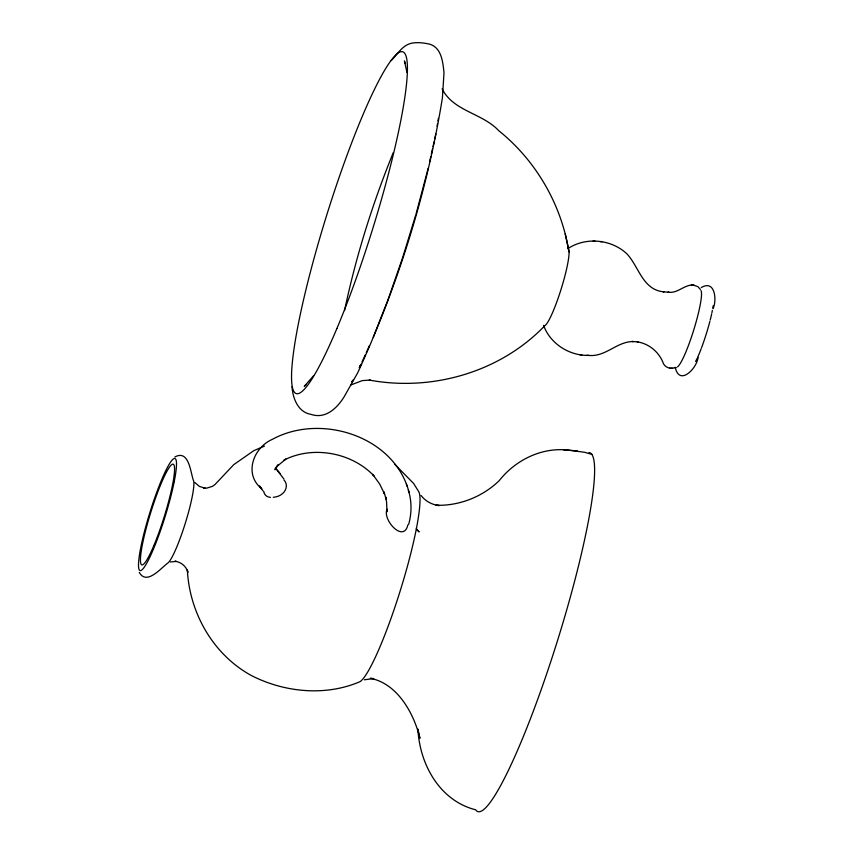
<?xml version="1.0" encoding="UTF-8"?>
<svg xmlns="http://www.w3.org/2000/svg" width="853" height="853" viewBox="0 0 853 853"><rect width="100%" height="100%" fill="white"/><g stroke="black" fill="none" stroke-linecap="round" stroke-linejoin="round"><path stroke-width="1.28" d="M275.466 469.395L275.636 468.094M407.894 524.84C403.714 543.553 381.995 519.605 387.091 509.23L387.027 511.704L386.558 501.82L385.481 496.819L386.217 499.08L383.85 491.818L384.564 494.015L379.638 483.982L372.654 474.321L373.902 475.825C351.692 452.474 312.827 445.298 284.006 460.108L285.776 459.138L276.692 466.602L278.195 464.8L274.975 469.768L275.839 467.465M437.12 126.169L437.536 123.568M437.962 120.977L438.389 118.375M713.14 308.551C717.01 300.128 715.091 279.208 701.294 287.557M344.537 310.577C355.914 256.593 372.473 203.728 393.265 152.644M428.195 168.19L415.997 214.242M429.613 161.857L430.744 156.781M431.309 154.244L432.45 149.179M433.015 146.641L434.145 141.577M434.71 139.039L435.851 133.974M408.683 524.286C411.828 513.143 411.839 501.01 408.288 489.963M415.614 215.489L402.573 257.851L387.987 299.829L373.241 337.34M360.936 364.295L359.337 367.814L360.734 364.945L359.412 367.27M362.013 361.949L365.223 354.923M366.289 352.577L369.498 345.54M698.106 357.407C696.997 368.08 679.468 386.729 675.203 367.27M695.611 361.512L697.018 358.569M697.487 357.588L698.053 356.415A37.521 5.033 -72.7 0 0 701.187 348.696M391.282 60.595C397.327 54.432 402.094 45.508 411.146 43.322C417.256 41.989 423.696 42.853 429.741 44.175C441.694 47.821 442.931 62.44 443.997 72.836L442.408 97.882C427.118 192.639 397.829 285.265 357.876 372.462L344.409 396.336C337.404 407.926 325.611 419.463 310.887 414.334C298.006 412.234 292.696 398.127 292.025 386.622M313.605 375.757L304.265 386.356L306.088 384.735M174.876 456.952C188.78 449.424 190.379 471.325 193.258 479.983A43.908 5.886 -72.7 0 1 185.677 522.004A43.908 5.886 -72.7 0 1 167.646 563.161C160.556 568.503 146.631 585.467 139.306 572.47M568.045 248.554C585.798 236.718 611.377 239.266 626.848 253.799C639.036 266.68 642.64 290.127 664.039 291.865L663.037 291.779L668.997 292.248L667.963 292.163C677.325 293.816 683.903 284.987 692.615 284.998M350.967 384.938L362.29 380.598L370.415 380.054M264.462 446.108L253.81 450.661L233.754 464.65L214.892 484.632L212.45 486.338L206.767 488.119L203.75 488.108L205.168 488.225L199.421 486.434L194.857 482.542M676.354 367.526L671.3 368.283M364.359 679.777L373.678 678.572L370.341 678.295C397.541 683.605 413.886 713.364 419.921 738.261L417.927 729.091C419.623 764.213 439.615 800.69 475.654 809.796A187.916 25.174 -72.7 0 0 555.836 645.945A187.916 25.174 -72.7 0 0 589.06 452.57M273.269 497.32L276.276 496.819A11.931 9.607 -21.4 0 0 284.049 492.053C286.843 488.716 287.365 483.299 284.049 480.143M170.397 561.988L176.336 561.391L174.929 561.274C180.996 561.892 186.359 566.424 187.895 572.342L187.447 570.262M543.574 325.388C550.292 343.812 569.377 355.914 588.805 355.413C605.598 357.183 617.028 341.328 633.331 341.563L632.297 341.477L638.257 341.946L637.255 341.861C649.25 343.631 659.518 352.47 663.517 363.847C665.265 367.099 669.051 368.539 672.601 368.379M569.964 450.331C542.903 446.492 515.841 459.543 499.208 480.676C482.521 496.83 459.255 506.01 436.011 505.275L439.338 505.541C432.204 504.923 425.412 501.212 421.094 495.497M692.86 285.03L697.786 286.565L700.398 289.434M669.744 368.155L671.055 368.251M593.102 241.036L595.095 241.196M600.043 241.57L602.09 241.74M691.314 284.902L694.171 285.126M579.805 354.709L581.863 354.88M586.811 355.253L588.805 355.413M570.753 450.416L584.774 452.314L591.95 454.382M563.353 449.787L577.428 450.96M369.306 380.075C432.215 391.762 500.476 372.1 545.014 325.505A40.251 5.395 -72.7 0 0 561.541 287.77A40.251 5.395 -72.7 0 0 568.493 249.257C560.56 202.993 535.353 160.076 498.749 130.69C482.542 113.204 453.135 111.21 442.131 88.819M270.476 497.416L267.981 496.819A11.889 8.711 -36.2 0 1 263.79 491.541M394.566 464.117L413.652 483.502L418.567 491.424A100.441 13.456 -72.7 0 1 401.23 587.536A100.441 13.456 -72.7 0 1 359.998 681.675C325.409 696.549 284.412 692.433 251.304 675.501C213.165 654.56 189.633 613.158 187.361 570.156M276.34 469.107L283.942 479.077M277.683 470.6L278.92 472.114M279.048 472.263L280.328 473.82M276.809 469.726L275.434 467.529M263.023 490.859L259.493 485.975L261.764 488.726C243.51 474.524 253.234 447.644 272.288 439.38C320.664 412.82 394.534 436.15 409.024 492.224M406.337 483.96L407.052 486.167M275.871 469.011L275.562 467.615M405.036 63.314L404.45 60.926L406.956 72.505M565.23 233.957L569.079 251.966M700.942 290.617A40.251 5.395 -72.7 0 1 694.001 329.13A40.251 5.395 -72.7 0 1 677.474 366.865M713.161 305.779A37.521 5.033 -72.7 0 1 712.82 307.965M712.383 310.353A37.521 5.033 -72.7 0 1 711.871 312.891M711.637 314.021A37.521 5.033 -72.7 0 1 710.197 320.088M709.877 321.346A37.521 5.033 -72.7 0 1 701.582 347.651M174.289 481.071L173.959 481.828L174.385 480.975M353.473 379.884L351.862 381.717L353.473 379.884M418.962 531.792L416.371 528.892L418.962 531.792M336.882 328.522A178.981 23.98 -72.7 0 0 404.887 53.579A178.981 23.98 -72.7 0 0 306.739 286.405A178.981 23.98 -72.7 0 0 336.882 328.522M153.369 549.247A58.697 7.869 -72.7 0 0 175.665 459.074A58.697 7.869 -72.7 0 0 143.475 535.439A58.697 7.869 -72.7 0 0 153.369 549.247M153.785 545.728A52.747 7.069 -72.7 0 0 173.82 464.714A52.747 7.069 -72.7 0 0 144.903 533.317A52.747 7.069 -72.7 0 0 153.785 545.728"/></g></svg>
